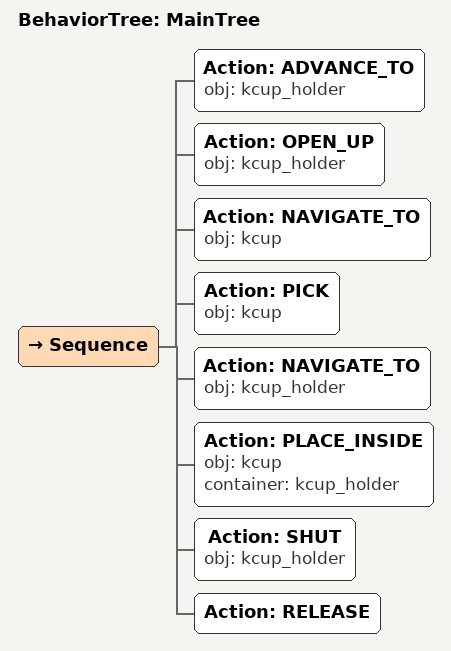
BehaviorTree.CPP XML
<root main_tree_to_execute="MainTree">
  <BehaviorTree ID="MainTree">
    <Sequence>
      <!-- Advance to kcup_holder -->
      <Action ID="ADVANCE_TO" obj="kcup_holder" />
      <!-- Open up kcup_holder -->
      <Action ID="OPEN_UP" obj="kcup_holder" />
      <!-- Navigate to kcup -->
      <Action ID="NAVIGATE_TO" obj="kcup" />
      <!-- Pick kcup -->
      <Action ID="PICK" obj="kcup" />
      <!-- Navigate to kcup_holder -->
      <Action ID="NAVIGATE_TO" obj="kcup_holder" />
      <!-- Place kcup inside kcup_holder -->
      <Action ID="PLACE_INSIDE" obj="kcup" container="kcup_holder" />
      <!-- Shut kcup_holder -->
      <Action ID="SHUT" obj="kcup_holder" />
      <!-- Release -->
      <Action ID="RELEASE" />
    </Sequence>
  </BehaviorTree>
</root>
